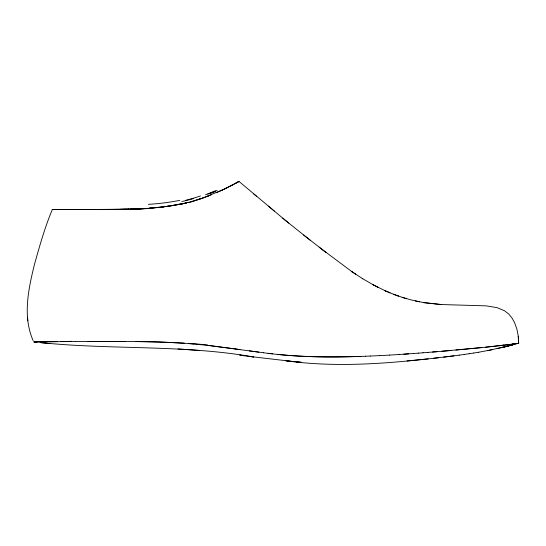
<?xml version="1.0" encoding="UTF-8"?>
<svg xmlns="http://www.w3.org/2000/svg" width="546" height="546" viewBox="0 0 546 546"><rect width="100%" height="100%" fill="white"/><g stroke="black" fill="none" stroke-linecap="round" stroke-linejoin="round"><path stroke-width="0.82" d="M282.719 218.147L285.776 220.68L238.991 181.409L238.329 181.791L238.718 181.565M238.998 181.409L238.643 181.613M237.414 182.303L238.438 181.729L237.954 181.995M237.503 182.248L238.104 181.914M237.687 182.146L234.903 183.668M237.182 182.425L235.64 183.272M236.329 182.896L237.333 182.344M234.807 183.722L235.961 183.094M233.92 184.2L235.271 183.47M234.466 183.9L231.954 185.244M232.077 185.176L233.565 184.384M231.511 185.469L232.576 184.91M230.978 185.749L232.466 184.964M231.429 185.51L222.631 189.885M230.876 185.804L226.133 188.206M224.85 188.834L226.105 188.22M223.526 189.469L224.802 188.855M223.464 189.496L220.748 190.766M222.618 189.885L202.286 198.225M222.085 190.145L216.189 192.786M211.384 194.785L206.374 196.737M207.221 196.424L208.845 195.802M206.443 196.71L203.057 197.952M203.132 197.925L188.281 202.484M197.338 199.884L202.313 198.212M200.669 198.785L194.035 200.901M189.087 202.286L180.753 204.245M508.64 345.864L487.353 350.682M512.783 344.833L497.215 348.635M441.229 304.538L423.839 302.634L441.229 304.538L486.213 305.862L497.051 307.651L504.47 310.729L508.811 314.093L512.128 318.181L514.564 322.652L516.898 329.149L518.297 336.234L518.693 343.311L513.281 344.205M186.575 202.907L179.764 204.45M518.516 343.345L518.29 336.254L518.673 343.318M492.007 349.754L478.392 352.279M517.929 343.441L518.475 343.338L514.585 343.857M473.873 353.009L478.344 352.279M517.867 343.454L517.431 343.523M517.253 343.55L512.141 344.26M469.15 353.733L473.819 353.016M464.243 354.45L469.226 353.726M459.125 355.166L464.332 354.443M518.543 343.332L513.772 343.987M459.227 355.153L443.605 357.139M454.013 355.849L433.292 358.319M513.226 344.028L485.715 347.195L441.939 351.269M511.711 344.239L512.865 344.103M506.483 344.949L485.681 347.188M163.186 207.105L144.929 208.681M507.207 344.744L508.558 344.601M438.65 357.719C388.042 363.527 336.814 367.799 286.077 360.81M502.477 345.263L503.753 345.12M428.235 358.858L407.043 360.947M481.784 347.584L455.855 350.054M451.283 350.464L432.5 352.047M437.332 351.644L427.743 352.429M422.966 352.805L427.873 352.409M154.081 207.985L139.394 208.845M418.181 353.166L423.102 352.777M413.377 353.521L418.304 353.146M413.493 353.508L398.99 354.511M403.822 354.19L408.661 353.856M398.942 354.525L389.332 355.105M149.611 208.395L137.592 208.988M146.758 208.586L148.587 208.476M389.318 355.112L379.736 355.63M143.1 208.77L145.925 208.606M379.736 355.623L370.222 356.053M144.062 208.695L133.838 209.036M142.199 208.777L135.749 209.043M365.506 356.238L370.243 356.047M365.547 356.231C331.504 357.569 297.283 357.398 263.472 352.743M138.459 208.947L130.944 209.166M37.326 341.803L34.029 341.892L34.664 341.898M34.569 341.871L33.811 341.898L75.437 341.503M34.623 341.871L37.476 341.796M360.886 356.388C333.053 357.316 305.125 357.248 277.402 354.361M136.582 208.968L130.105 209.138M134.705 209.022L121.594 209.282M132.828 209.07L128.235 209.179M124.481 209.248L129.074 209.159L119.724 209.309M126.426 209.268L120.714 209.302M124.543 209.295L114.148 209.357M34.732 341.898L57.337 341.612M121.574 209.323L114.087 209.377M120.748 209.343L112.299 209.371M70.079 341.332L71.478 341.318M81.265 209.521L88.909 209.473M79.443 209.534L81.436 209.521M88.636 209.473L90.779 209.459M118.844 209.357L112.223 209.384M60.606 341.591L71.492 341.523M77.648 209.541L92.629 209.452M75.874 209.555L81.409 209.521M88.841 209.48L95.884 209.432M110.449 209.377L113.145 209.364L104.866 209.398M77.791 209.541L74.133 209.562L76.031 209.548M92.574 209.459L99.481 209.425M108.606 209.384L111.254 209.377M97.679 209.425L109.364 209.384M99.973 209.418L105.521 209.398M70.775 209.575L72.611 209.562M101.815 209.411L103.665 209.405M75.362 341.496C114.81 341.55 154.347 340.69 193.707 343.946M70.966 209.568L67.615 209.582M107.398 209.398L109.289 209.391M69.362 209.575L66.121 209.582M88.008 341.455L101.44 341.427M64.667 209.575L66.305 209.582M101.515 341.434L125.423 341.489M64.872 209.582L60.838 209.568M61.951 209.575L63.493 209.575M60.695 209.568L62.176 209.575M59.528 209.562L60.927 209.568M59.739 209.562L57.46 209.548M57.589 209.548L58.647 209.555M56.484 209.534L57.658 209.548M55.685 209.528L56.586 209.541M55.016 209.521L56.75 209.541M55.753 209.534L54.061 209.514M54.682 209.521L55.91 209.534M55.146 209.528L52.634 209.493M54.45 209.521L52.696 209.493M135.333 341.564L160.271 342.042L184.343 343.222M53.945 209.514L52.286 209.493M52.361 209.493C44.97 226.911 39.537 246.198 34.371 264.81C28.337 289.38 22.543 316.462 33.122 340.595M52.443 209.493L52.211 209.493M244.492 355.78L239.776 355.139L253.706 356.975C183.074 344.499 111.097 349.972 40.056 342.547L49.891 343.564M182.46 343.298L184.043 343.393M177.982 348.928L199.065 350.43M189.039 343.584L207.453 345.331L235.176 348.901M296.089 361.786L301.099 362.244M301.003 362.257L285.988 360.763M290.991 361.288L249.188 356.395M207.589 345.325L263.506 352.757M268.127 353.317L272.741 353.856M258.784 352.143L249.358 350.873M235.292 348.914L239.96 349.57M406.62 298.703L402.129 297.324L411.063 299.918L423.996 302.655M419.567 301.856L415.281 300.942M398.034 295.932L398.409 296.075L393.495 294.26L402.525 297.447M389.516 292.649L389.994 292.854L385.019 290.704L393.994 294.444M385.592 290.957L373.041 284.753L377.914 287.305L377.388 287.032M373.648 285.073L362.237 278.446L362.79 278.794L351.795 271.58L352.293 271.935L322.379 249.624M355.234 273.921L355.753 274.276L351.795 271.58M319.164 247.147L326.023 252.436M322.706 249.877L306.763 237.483M303.637 235.026L310.148 240.138M306.995 237.667L285.647 220.57L288.752 223.123M253.658 193.919L256.716 196.43M268.4 206.095L271.403 208.613M271.328 208.545L274.283 211.049M27.791 320.823L27.484 317.178M61.562 209.541A30.207 0.45 -0.2 0 1 58.313 209.521M182.364 203.678A170.775 149.42 -3.4 0 1 163.152 206.879M193.264 198.635A154.477 137.305 -2.8 0 1 181.804 201.529M217.103 190.315A163.561 113.943 -10.9 0 1 207.835 194.137M215.165 190.888A196.724 162.913 -11.1 0 1 205.535 194.738M200.471 195.973A152.962 134.152 -8.8 0 1 185.845 200.259M179.689 204.115A202.389 187.353 -6.6 0 1 149.59 207.992M193.762 343.673A419.26 323.682 -5.8 0 1 207.657 345.052M512.844 344.198A50.887 0.976 -5.4 0 1 507.33 344.888M188.234 202.327A191.489 177.982 -6.1 0 1 155.057 207.692M215.513 191.407A206.135 174.802 -9.3 0 1 210.695 193.4M194.103 201.105A153.057 145.052 3.6 0 1 189.148 202.498M179.798 200.348A199.57 170.448 -4 0 1 148.369 204.34M512.742 344.833L503.985 347.044L512.755 344.84M74.276 209.562L72.434 209.568L74.304 209.555"/></g></svg>
